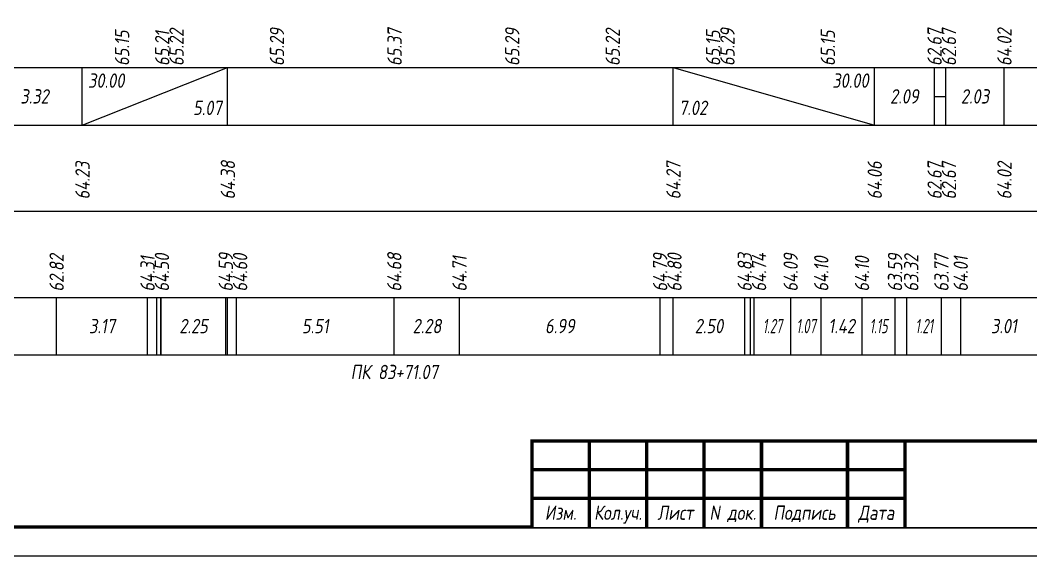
# Model space of a CAD drawing. Extents: x -717 to 1451, y -133302 to 233.
# Drawn here: x 110.8 to 286.9, y -131767.4 to -131674.2 of the extents above; entities that cross this region are included whole.
import ezdxf
from ezdxf.enums import TextEntityAlignment as Align

# ---------------------------------------------------------------- set-up
doc = ezdxf.new("R2010")
doc.units = 0
for name, color, linetype in [('Зарамочное оформление', 7, 'Continuous'), ('Код_510', 7, 'Continuous'), ('Код_514', 1, 'Continuous'), ('Код_516', 1, 'Continuous'), ('Подписи поперечников', 7, 'Continuous'), ('Таблица', 7, 'Continuous')]:
    doc.layers.add(name, color=color, linetype=linetype)
doc.styles.add('М', font='romand.shx', dxfattribs={"width": 0.8, "oblique": 10, "height": 2.5})

msp = doc.modelspace()

# ---------------------------------------------------------------- linework, layer by layer
at = {"flags": 128}
msp.add_lwpolyline([(-30.054, -131767.421), (389.946, -131767.421), (389.946, -131470.421), (-30.054, -131470.421)], close=True, dxfattribs=at)
at = {"const_width": 0.6, "flags": 128}
msp.add_lwpolyline([(-10.054, -131762.421), (384.946, -131762.421), (384.946, -131475.421), (-10.054, -131475.421)], close=True, dxfattribs=at)
at = {"layer": 'Код_510'}
for p, q in [((117.109, -131732.421), (117.109, -131722.421)), ((132.959, -131732.421), (132.959, -131722.421)), ((134.587, -131732.421), (134.587, -131722.421)), ((135.289, -131732.421), (135.289, -131722.421)), ((135.348, -131732.421), (135.348, -131722.421)), ((146.592, -131732.421), (146.592, -131722.421)), ((146.9, -131732.421), (146.9, -131722.421)), ((148.429, -131732.421), (148.429, -131722.421)), ((175.96, -131732.421), (175.96, -131722.421)), ((187.335, -131732.421), (187.335, -131722.421)), ((222.29, -131732.421), (222.29, -131722.421)), ((224.553, -131732.421), (224.553, -131722.421)), ((237.03, -131732.421), (237.03, -131722.421)), ((238.014, -131732.421), (238.014, -131722.421)), ((238.667, -131732.421), (238.667, -131722.421)), ((245.034, -131732.421), (245.034, -131722.421)), ((250.364, -131732.421), (250.364, -131722.421)), ((257.473, -131732.421), (257.473, -131722.421)), ((263.221, -131732.421), (263.221, -131722.421)), ((265.254, -131732.421), (265.254, -131722.421)), ((271.312, -131732.421), (271.312, -131722.421)), ((274.677, -131732.421), (274.677, -131722.421))]:
    msp.add_line(p, q, dxfattribs=at)
at = {"layer": 'Код_516'}
for p, q in [((121.569, -131692.421), (121.569, -131682.421)), ((121.569, -131692.421), (146.9, -131682.421)), ((146.9, -131692.421), (146.9, -131682.421)), ((224.553, -131692.421), (224.553, -131682.421)), ((224.553, -131682.421), (259.638, -131692.421)), ((259.638, -131692.421), (259.638, -131682.421)), ((270.071, -131692.421), (270.071, -131682.421)), ((272.071, -131692.421), (272.071, -131682.421)), ((282.235, -131692.421), (282.235, -131682.421)), ((270.071, -131687.421), (272.071, -131687.421))]:
    msp.add_line(p, q, dxfattribs=at)
at = {"layer": 'Таблица'}
for p, q in [((80, -131682.421), (307.29, -131682.421)), ((79.946, -131692.421), (307.235, -131692.421)), ((79.946, -131707.421), (307.235, -131707.421)), ((79.946, -131722.421), (307.235, -131722.421)), ((79.946, -131732.421), (307.235, -131732.421))]:
    msp.add_line(p, q, dxfattribs=at)

# ---------------------------------------------------------------- texts
at = {"layer": 'Код_510', "style": 'М', "oblique": 10, "width": 0.8}
for s, p in [('62.82', (117.109, -131721.421)), ('64.31', (132.959, -131721.421)), ('64.50', (135.459, -131721.421)), ('64.59', (146.592, -131721.421)), ('64.60', (149.092, -131721.421)), ('64.68', (175.96, -131721.421)), ('64.71', (187.335, -131721.421)), ('64.79', (222.29, -131721.421)), ('64.80', (224.79, -131721.421)), ('64.83', (237.03, -131721.421)), ('64.74', (239.53, -131721.421)), ('64.09', (245.034, -131721.421)), ('64.10', (250.364, -131721.421)), ('64.10', (257.473, -131721.421)), ('63.59', (263.221, -131721.421)), ('63.32', (266.051, -131721.421)), ('63.77', (271.312, -131721.421)), ('64.01', (274.677, -131721.421))]:
    msp.add_text(s, height=2.5, rotation=90, dxfattribs=at).set_placement(p, align=Align.MIDDLE_LEFT)
at = {"layer": 'Код_510', "style": 'М', "oblique": 10}
for s, width, p in [('3.17', 0.8, (125.034, -131727.421)), ('2.25', 0.8, (140.97, -131727.421)), ('5.51', 0.8, (162.194, -131727.421)), ('2.28', 0.8, (181.647, -131727.421)), ('6.99', 0.8, (204.813, -131727.421)), ('2.50', 0.8, (230.792, -131727.421)), ('1.27', 0.6, (241.851, -131727.421)), ('1.07', 0.6, (247.699, -131727.421)), ('1.42', 0.8, (253.919, -131727.421)), ('1.15', 0.6, (260.347, -131727.421)), ('1.21', 0.6, (268.283, -131727.421)), ('3.01', 0.8, (282.204, -131727.421))]:
    msp.add_text(s, height=2.5, dxfattribs=dict(at, width=width)).set_placement(p, align=Align.MIDDLE_CENTER)
at = {"layer": 'Код_514', "style": 'М', "oblique": 10, "width": 0.8}
for s, p in [('65.22', (138.011, -131682.133)), ('65.29', (155.511, -131682.133)), ('65.37', (176.014, -131682.133)), ('65.29', (196.516, -131682.133)), ('65.22', (214.016, -131682.133)), ('65.29', (234.016, -131682.133)), ('62.67', (270.125, -131682.133)), ('62.67', (272.625, -131682.133)), ('64.02', (282.29, -131682.133)), ('65.15', (128.511, -131682.133)), ('65.21', (135.511, -131682.133)), ('65.15', (231.516, -131682.133)), ('65.15', (251.516, -131682.133))]:
    msp.add_text(s, height=2.5, rotation=90, dxfattribs=at).set_placement(p, align=Align.MIDDLE_LEFT)
at = {"layer": 'Код_516', "style": 'М', "oblique": 10, "width": 0.8}
msp.add_text('30.00', height=2.5, dxfattribs=at).set_placement((122.569, -131683.421), align=Align.TOP_LEFT)
msp.add_text('30.00', height=2.5, dxfattribs=at).set_placement((258.638, -131683.421), align=Align.TOP_RIGHT)
for s, p in [('3.32', (113.258, -131687.421)), ('2.09', (264.854, -131687.421)), ('2.03', (277.153, -131687.421))]:
    msp.add_text(s, height=2.5, dxfattribs=at).set_placement(p, align=Align.MIDDLE_CENTER)
msp.add_text('5.07', height=2.5, dxfattribs=at).set_placement((145.9, -131691.421), align=Align.BOTTOM_RIGHT)
msp.add_text('7.02', height=2.5, dxfattribs=at).set_placement((225.553, -131691.421), align=Align.BOTTOM_LEFT)
for s, p in [('64.38', (146.955, -131705.371)), ('64.23', (121.624, -131705.371)), ('64.27', (224.607, -131705.371)), ('64.06', (259.692, -131705.371)), ('62.67', (270.125, -131705.371)), ('62.67', (272.625, -131705.371)), ('64.02', (282.29, -131705.371))]:
    msp.add_text(s, height=2.5, rotation=90, dxfattribs=at).set_placement(p, align=Align.MIDDLE_LEFT)
at = {"layer": 'Подписи поперечников', "style": 'М', "oblique": 10, "width": 0.8}
msp.add_text('ПК 83+71.07', height=2.5, dxfattribs=at).set_placement((175.96, -131737.421), align=Align.BOTTOM_CENTER)

# ---------------------------------------------------------------- next in the draw order: wipeouts: each hides what was drawn before it
at = {"linetype": 'Continuous'}
msp.add_wipeout([(199.946, -131747.421), (384.946, -131747.421), (384.946, -131762.421), (199.946, -131762.421)], dxfattribs=at).dxf.layer = 'Зарамочное оформление'

# ---------------------------------------------------------------- next in the draw order: linework, layer by layer
at = {"layer": 'Зарамочное оформление', "linetype": 'Continuous', "lineweight": -3, "const_width": 0.6, "flags": 128}
for points in [[(199.946, -131762.421), (199.946, -131747.421), (384.946, -131747.421)], [(209.946, -131747.421), (209.946, -131762.421)], [(219.946, -131747.421), (219.946, -131762.421)], [(229.946, -131747.421), (229.946, -131762.421)], [(239.946, -131747.421), (239.946, -131762.421)], [(254.946, -131747.421), (254.946, -131762.421)], [(264.946, -131747.421), (264.946, -131762.421)], [(199.946, -131752.421), (264.946, -131752.421)], [(199.946, -131757.421), (264.946, -131757.421)]]:
    msp.add_lwpolyline(points, dxfattribs=at)

# ---------------------------------------------------------------- next in the draw order: texts
at = {"layer": 'Зарамочное оформление', "linetype": 'Continuous', "style": 'М', "oblique": 10, "width": 0.8}
for s, p in [('Изм.', (204.946, -131759.921)), ('Кол.уч.', (214.946, -131759.921)), ('Лист', (224.946, -131759.921)), ('N док.', (234.946, -131759.921)), ('Подпись', (247.446, -131759.921)), ('Дата', (259.946, -131759.921))]:
    msp.add_text(s, height=2.5, dxfattribs=at).set_placement(p, align=Align.MIDDLE_CENTER)

doc.saveas('drawing.dxf')
